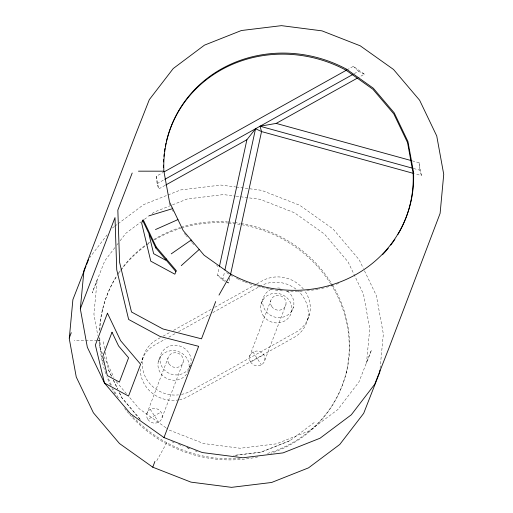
<?xml version="1.0" encoding="UTF-8"?>
<svg xmlns="http://www.w3.org/2000/svg" width="513" height="513" viewBox="0 0 513 513"><rect width="100%" height="100%" fill="white"/><g stroke="black" fill="none" stroke-linecap="round" stroke-linejoin="round"><path stroke-width="0.38" stroke-dasharray="2.56 1.92" d="M380.088 368.437L383.352 333.995L376.35 295.597L363.653 269.088M229.773 278.091L228.695 283.086L222.713 280.181L217.538 275.16L219.243 267.311M222.713 280.181L224.579 271.595M102.369 310.076L102.773 309.018M99.862 339.702L99.458 340.76L97.906 340.754M143.069 357.612L141.056 362.915A31.492 29.382 20.8 0 1 154.811 344.967L165.289 339.119M158.312 361.518L160.325 356.214M146.821 413.779L167.943 358.17M162.057 417.685L183.186 362.069M189.547 367.334L190.554 364.679M166.783 442.7L155.939 462.232M261.04 304.209L263.054 298.912M249.549 356.477L270.672 300.862M264.791 360.376L285.914 304.76M291.525 312.013L293.532 306.71M307.524 319.663L309.538 314.366M346.217 372.502L346.621 371.438M89.403 258.007L107.114 234.896M114.854 247.657L104.78 260.803L92.16 292.929L97.194 279.681L93.924 314.2L97.791 335.406M116.772 245.15L118.208 243.271M120.125 240.77L125.884 233.255L141.242 221.757M314.161 422.577L289.781 440.834L260.957 452.254L234.351 455.486M112.379 228.022L114.29 226.592M114.931 226.111L117.483 224.2M118.125 223.719L143.659 204.597L167.334 195.216M144.442 219.359L148.283 216.486M152.117 213.607L154.041 212.17L171.791 205.136M165.148 185.347L158.658 188.964L157.093 183.654L156.337 176.228L162.826 172.605M346.865 69.941L353.354 66.324L364.416 74.186L357.927 77.803M157.093 183.654L164.077 179.762M354.291 73.648L358.484 71.313L364.416 74.186M160.312 337.721L156.824 339.67A31.492 29.382 20.8 0 0 144.352 374.657A31.492 29.382 20.8 0 0 178.543 394.882M163.108 336.162L170.098 332.264M173.593 330.314L211.324 309.268M214.812 307.319L253.941 285.491M256.737 283.933L262.329 280.81A31.492 29.382 20.8 0 1 304.613 290.647M168.783 337.169L175.773 333.277M178.562 331.719L210.009 314.174M212.805 312.616L260.315 286.113A31.492 29.382 20.8 0 1 295.918 289.082M147.847 419.41A7.875 7.342 20.8 0 0 161.358 419.467A7.875 7.342 20.8 0 0 154.112 408.316A7.875 7.342 20.8 0 0 147.847 419.41L161.031 412.054M250.575 362.101A7.875 7.342 20.8 0 0 264.086 362.159A7.875 7.342 20.8 0 0 256.846 351.014A7.875 7.342 20.8 0 0 250.575 362.101L263.765 354.746M168.072 194.927L180.647 189.945L220.808 185.058L235.647 186.969M172.528 204.841L187.322 198.98L223.476 194.587L235.39 196.12M289.941 440.648L261.091 452.081L233.684 455.409M97.124 340.754L74.122 340.561M236.429 187.065L261.418 190.285L299.701 205.251L333.052 228.958L359.196 259.77L363.313 268.37M236.185 196.222L260.02 199.288L294.475 212.767L324.492 234.095L348.019 261.829L363.46 294.071L369.758 328.634L366.487 363.153L371.521 349.904L358.901 382.031L337.798 409.573L309.64 430.663L276.353 443.848L240.206 448.247L203.661 443.546L169.207 430.067L166.597 428.214M412.298 160.87L419.076 162.736L421.417 175.574L414.645 173.715M413.664 168.514L419.839 170.213L421.417 175.574M187.168 447.541L189.355 448.394M171.906 441.783L174.144 442.655M178.62 444.405L183.096 446.156M186.822 447.612L190.554 449.074M195.03 450.824L197.268 451.696M216.653 265.471L217.948 266.394M226.675 272.595L229.773 274.801M217.538 275.16L225.598 280.88M226.214 281.323L228.695 283.086M165.943 427.752L139.19 408.739L128.962 396.677M353.354 66.324L358.484 71.313M184.302 233.396L185.802 235.166M186.302 235.756L187.303 236.942M190.81 241.072L191.811 242.251M192.311 242.841L193.818 244.611M116.175 381.608L126.403 393.663M140.177 419.243L121.825 397.613L119.08 391.881M140.152 419.448L121.812 397.838L119.067 392.112M252.986 351.989L261.354 364.865M150.258 409.297L158.62 422.167M169.072 202.962L171.323 207.656M172.285 209.67L173.272 211.728M102.626 353.778L100.221 348.757L98.643 340.119M103.998 356.644L113.944 377.421M108.442 369.668L111.533 376.119M113.591 380.415L117.708 389.014M111.526 376.356L108.442 369.918L105.28 352.328M113.238 379.941L117.701 389.245M156.337 176.228L158.658 188.964M104.569 348.654L102.985 339.991M419.076 162.736L419.839 170.213M179.454 399.723A31.492 29.382 20.8 0 0 188.271 396.466L293.776 337.612A31.492 29.382 20.8 0 0 298.194 290.986M178.729 399.858A31.492 29.382 20.8 0 1 140.305 369.039M181.467 394.42A31.492 29.382 20.8 0 0 190.285 391.169L295.789 332.309A31.492 29.382 20.8 0 0 305.434 291.846M338.631 283.433A125.974 117.528 20.8 0 1 336.368 284.253M333.322 285.279A125.974 117.528 20.8 0 1 325.64 287.492M324.126 287.864A125.974 117.528 20.8 0 1 318.765 289.031M317.989 289.178A125.974 117.528 20.8 0 1 314.873 289.723M314.084 289.845A125.974 117.528 20.8 0 1 310.153 290.403M309.358 290.499A125.974 117.528 20.8 0 1 306.19 290.833M302.221 291.14A125.974 117.528 20.8 0 1 285.568 291.121M282.368 290.877A125.974 117.528 20.8 0 1 261.021 287.216M260.271 287.024A125.974 117.528 20.8 0 1 245.342 282.163M244.605 281.874A125.974 117.528 20.8 0 1 239.52 279.726M238.801 279.405A125.974 117.528 20.8 0 1 235.249 277.732M232.453 276.327A125.974 117.528 20.8 0 1 230.395 275.237M188.592 370.059A15.749 14.691 20.8 0 1 162.781 375.67A15.749 14.691 20.8 0 1 168.63 351.142A15.749 14.691 20.8 0 1 188.951 368.571M331.077 284.446A125.974 117.528 20.8 0 1 270.832 453.293M257.827 456.903A125.974 117.528 20.8 0 1 129.199 413.991M128.68 413.388A125.974 117.528 20.8 0 1 126.647 410.945M126.147 410.329A125.974 117.528 20.8 0 1 124.678 408.457M115.047 394.01A125.974 117.528 20.8 0 1 112.014 388.354M110.609 385.475A125.974 117.528 20.8 0 1 106.884 376.67M105.806 373.708A125.974 117.528 20.8 0 1 99.368 337.605M99.484 330.449A125.974 117.528 20.8 0 1 117.265 275.468M117.701 274.808A125.974 117.528 20.8 0 1 120.42 270.896M120.895 270.248A125.974 117.528 20.8 0 1 146.083 245.458M146.724 245.002A125.974 117.528 20.8 0 1 149.982 242.777M154.657 239.86A125.974 117.528 20.8 0 1 180.807 228.298M181.57 228.061A125.974 117.528 20.8 0 1 227.83 222.995M228.631 223.052A125.974 117.528 20.8 0 1 330.654 283.772M332.732 285.433A125.974 117.528 20.8 0 1 265.881 453.909M240.199 458.487A125.974 117.528 20.8 0 1 134.432 418.217M133.88 417.64A125.974 117.528 20.8 0 1 132.251 415.902M118.33 397.742A125.974 117.528 20.8 0 1 113.52 389.438M111.353 385.135A125.974 117.528 20.8 0 1 108.147 377.831M103.235 362.691A125.974 117.528 20.8 0 1 99.772 336.541M99.849 330.186A125.974 117.528 20.8 0 1 116.81 275.744M118.541 273.089A125.974 117.528 20.8 0 1 120.356 270.479M120.824 269.832A125.974 117.528 20.8 0 1 147.128 243.938M147.77 243.489A125.974 117.528 20.8 0 1 149.725 242.155M153.714 239.609A125.974 117.528 20.8 0 1 180.441 227.477M181.204 227.24A125.974 117.528 20.8 0 1 227.432 221.879M228.234 221.93A125.974 117.528 20.8 0 1 233.832 222.443M234.633 222.539A125.974 117.528 20.8 0 1 240.219 223.328M241.014 223.456A125.974 117.528 20.8 0 1 332.321 284.747M287.28 291.089A15.749 14.691 20.8 0 1 289.415 313.7A15.749 14.691 20.8 0 1 265.644 310.942A15.749 14.691 20.8 0 1 271.351 289.236M277.642 287.985A15.749 14.691 20.8 0 1 281.708 288.505M189.008 368.244A15.749 14.691 20.8 0 1 162.833 368.142A15.749 14.691 20.8 0 1 172.477 345.461A15.749 14.691 20.8 0 1 190.804 364.018M190.368 365.493A15.749 14.691 20.8 0 1 189.406 367.59M271.698 306.492A7.875 7.342 20.8 0 0 285.215 306.543A7.875 7.342 20.8 0 0 277.969 295.398A7.875 7.342 20.8 0 0 271.698 306.492M168.969 363.794A7.875 7.342 20.8 0 0 182.487 363.852A7.875 7.342 20.8 0 0 175.241 352.707A7.875 7.342 20.8 0 0 168.969 363.794M263.092 315.469A15.749 14.691 20.8 0 0 290.121 315.578A15.749 14.691 20.8 0 0 275.628 293.282A15.749 14.691 20.8 0 0 263.092 315.469"/><path stroke-width="0.77" d="M379.941 370.008L379.716 372.355L363.685 413.35L339.773 444.457L308.544 467.85L271.621 482.476L231.53 487.35L190.99 482.137L152.771 467.189L119.478 443.527L93.379 412.766L76.257 377.004L69.268 338.67L72.891 299.624L86.004 266.067M80.329 308.832L83.965 270.479L135.297 135.349L149.315 99.65L173.227 68.543L204.456 45.15L241.379 30.523L281.47 25.65L322.01 30.863L360.229 45.811L393.522 69.473L419.621 100.234L436.743 135.996L443.732 174.33L440.109 213.376L388.777 348.507L374.753 384.205L351.302 414.805L320.022 438.237L283.035 452.889L242.873 457.776L202.263 452.549L163.98 437.576L130.629 413.876L104.485 383.064L87.332 347.237L80.329 308.832L114.995 217.576L116.74 269.812L128.641 319.471L160.043 336.451L198.646 346.32L163.98 437.576M219.41 266.529L246.894 139.741L255.545 128.737L261.54 131.572L413.138 173.298L413.542 172.24L407.938 141.517L394.215 112.854L373.297 88.204L346.621 69.242A125.974 117.528 20.8 0 0 163.878 171.182L138.465 171.169M224.912 270.03L255.545 128.737M230.561 274.461L261.54 131.572L260.033 126.23L276.18 123.409L357.279 78.162M152.771 467.189L154.92 461.424M69.261 337.984L71.275 332.68M142.672 220.481L141.665 223.129L150.784 261.181L174.843 274.186L176.312 270.697L156.305 247.119L143.178 219.699L142.672 220.481L155.817 247.933L175.85 271.537M346.621 69.242L346.217 70.3L164.173 171.855M86.588 264.58L88.634 259.373M215.697 301.541L201.494 338.824L162.89 328.955L131.488 311.975L119.587 262.316L117.843 210.08L132.194 173.016M166.295 258.898L165.661 260.187L153.631 253.685L149.071 234.659L149.751 233.428M218.993 295.097L230.799 274.179A125.974 117.528 20.8 0 0 413.542 172.24M155.817 247.933L156.305 247.119M199.224 249.453L181.262 265.651M171.246 253.852L191.214 240.013M164.776 179.37L352.899 74.43M165.795 184.981L246.894 139.741M177.947 219.59L155.471 229.567M148.898 215.845L172.689 208.611M276.18 123.409L410.798 160.454M260.033 126.23L412.894 168.302M230.799 274.179L204.116 255.218L183.199 230.568L169.476 201.904L163.878 171.182M397.838 234.576A125.974 117.528 20.8 0 0 413.138 173.298L407.54 142.576L393.811 113.918L372.9 89.262L346.217 70.3A125.974 117.528 20.8 0 0 166.379 141.562M394.895 239.25A125.974 117.528 20.8 0 1 390.752 245.086M388.277 248.215A125.974 117.528 20.8 0 1 382.474 254.769M163.365 167.501A125.974 117.528 20.8 0 1 163.391 165.115M163.493 161.935A125.974 117.528 20.8 0 1 163.634 159.549M163.903 156.369A125.974 117.528 20.8 0 1 164.16 153.996M164.474 151.63A125.974 117.528 20.8 0 1 164.962 148.494M165.385 146.16A125.974 117.528 20.8 0 1 166.032 143.082M107.448 313.219L95.367 345.018L104.485 383.064L128.545 396.074L140.62 364.275L120.593 340.67L107.448 313.219M112.007 332.244L102.773 356.548L107.332 375.567L119.362 382.076L128.59 357.773L118.58 345.967L112.007 332.244"/></g></svg>
